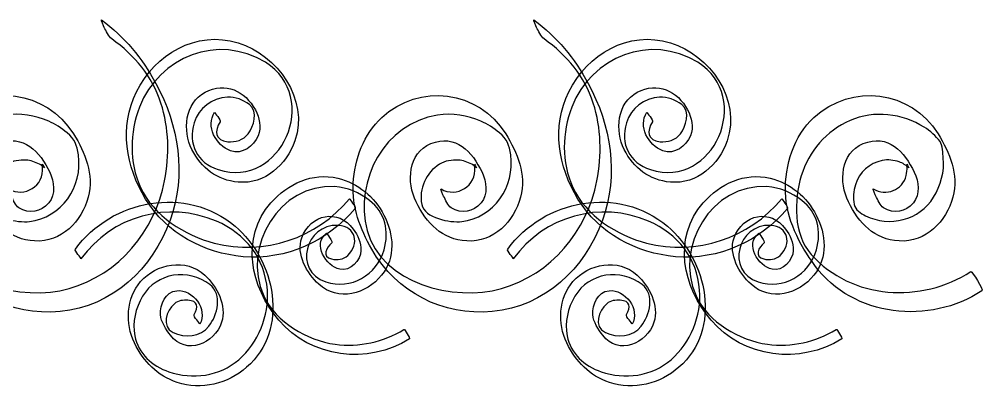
# Model space of a CAD drawing. Header units: centimetres. Extents: x -11.5 to 11.5, y -2.2 to 2.2.
# Drawn here: x 0 to 11.48, y -2.23 to 2.18 of the extents above; entities that cross this region are included whole.
import ezdxf

# ---------------------------------------------------------------- set-up
doc = ezdxf.new("R2010")
doc.units = ezdxf.units.CM
doc.header["$MEASUREMENT"] = 0
doc.layers.add('Camada 1', color=7, linetype='Continuous')

msp = doc.modelspace()

# ---------------------------------------------------------------- linework, layer by layer
at = {"layer": 'Camada 1'}
for points, knots in [([(1.10157, 1.94975), (1.37565, 1.75256), (1.58361, 1.50874), (1.68786, 1.18481), (1.68786, 1.18481), (1.78292, 0.88948), (1.79094, 0.56717), (1.7313, 0.26435), (1.7313, 0.26435), (1.61298, -0.33623), (1.18954, -0.84928), (0.59468, -1.01761), (0.59468, -1.01761), (0.0327, -1.17662), (-0.83463, -0.96136), (-1.00147, -0.32924), (-1.00147, -0.32924), (-1.1599, 0.27099), (-0.79459, 0.94589), (-0.16377, 1.04347), (-0.16377, 1.04347), (0.01038, 1.0704), (0.19064, 1.03966), (0.35159, 0.97116), (0.35159, 0.97116), (0.43128, 0.93724), (0.50418, 0.88856), (0.57093, 0.83397), (0.57093, 0.83397), (0.66446, 0.75753), (0.68748, 0.68599), (0.70489, 0.5701), (0.70489, 0.5701), (0.76141, 0.19405), (0.50304, -0.177), (0.12265, -0.22095), (0.12265, -0.22095), (-0.01806, -0.23722), (-0.31801, -0.18211), (-0.35254, -0.01711), (-0.35254, -0.01711), (-0.3912, 0.16765), (-0.29986, 0.36199), (-0.14288, 0.45972), (-0.14288, 0.45972), (-0.07549, 0.50168), (0.00613, 0.51227), (0.08368, 0.50906), (0.08368, 0.50906), (0.13935, 0.50678), (0.19245, 0.48556), (0.24111, 0.4603), (0.24111, 0.4603), (0.26217, 0.44826), (0.2818, 0.43424), (0.30003, 0.41815), (0.30003, 0.41815), (0.27376, 0.47117), (0.26608, 0.47337), (0.27701, 0.42476), (0.27701, 0.42476), (0.30334, 0.20105), (0.06071, 0.0562), (-0.12402, 0.16706), (-0.12402, 0.16706), (-0.13675, 0.17471), (-0.09666, 0.08665), (-0.09238, 0.07869), (-0.09238, 0.07869), (-0.07211, 0.04093), (-0.04214, -0.03447), (-0.00324, -0.05778), (-0.00324, -0.05778), (0.12238, -0.13319), (0.25857, -0.11408), (0.35265, 0.00064), (0.35265, 0.00064), (0.43779, 0.10444), (0.41697, 0.25287), (0.36376, 0.36423), (0.36376, 0.36423), (0.24634, 0.60998), (0.05097, 0.82397), (-0.24444, 0.70451), (-0.24444, 0.70451), (-0.51908, 0.59344), (-0.53363, 0.24088), (-0.42052, 0.01339), (-0.42052, 0.01339), (-0.294, -0.24109), (-0.11538, -0.43598), (0.18442, -0.45257), (0.18442, -0.45257), (0.50324, -0.47022), (0.74513, -0.22021), (0.82217, 0.0694), (0.82217, 0.0694), (0.89361, 0.33803), (0.78595, 0.59732), (0.6459, 0.82227), (0.6459, 0.82227), (0.32385, 1.33945), (-0.38261, 1.42846), (-0.82984, 1.01542), (-0.82984, 1.01542), (-1.04405, 0.81759), (-1.15202, 0.51885), (-1.16904, 0.23342), (-1.16904, 0.23342), (-1.18579, -0.04717), (-1.08472, -0.30988), (-0.94774, -0.54914), (-0.94774, -0.54914), (-0.6531, -1.06378), (-0.10457, -1.34527), (0.48654, -1.29153), (0.48654, -1.29153), (1.11085, -1.23478), (1.58805, -0.77826), (1.7958, -0.20653), (1.7958, -0.20653), (1.99352, 0.33748), (1.89875, 0.92239), (1.62655, 1.42108), (1.62655, 1.42108), (1.4651, 1.71682), (1.25534, 1.97709), (0.98081, 2.1746), (0.98081, 2.1746), (0.96991, 2.18243), (1.00785, 2.09472), (1.01243, 2.08623), (1.01243, 2.08623), (1.03449, 2.04519), (1.06225, 1.97806), (1.10157, 1.94975), (1.10157, 1.94975), (1.10157, 1.94975), (1.10157, 1.94975), (1.10157, 1.94975)], [0, 0, 0, 0, 0.02777778, 0.02777778, 0.02777778, 0.02777778, 0.05555556, 0.05555556, 0.05555556, 0.05555556, 0.08333333, 0.08333333, 0.08333333, 0.08333333, 0.11111111, 0.11111111, 0.11111111, 0.11111111, 0.13888889, 0.13888889, 0.13888889, 0.13888889, 0.16666667, 0.16666667, 0.16666667, 0.16666667, 0.19444444, 0.19444444, 0.19444444, 0.19444444, 0.22222222, 0.22222222, 0.22222222, 0.22222222, 0.25, 0.25, 0.25, 0.25, 0.27777778, 0.27777778, 0.27777778, 0.27777778, 0.30555556, 0.30555556, 0.30555556, 0.30555556, 0.33333333, 0.33333333, 0.33333333, 0.33333333, 0.36111111, 0.36111111, 0.36111111, 0.36111111, 0.38888889, 0.38888889, 0.38888889, 0.38888889, 0.41666667, 0.41666667, 0.41666667, 0.41666667, 0.44444444, 0.44444444, 0.44444444, 0.44444444, 0.47222222, 0.47222222, 0.47222222, 0.47222222, 0.5, 0.5, 0.5, 0.5, 0.52777778, 0.52777778, 0.52777778, 0.52777778, 0.55555556, 0.55555556, 0.55555556, 0.55555556, 0.58333333, 0.58333333, 0.58333333, 0.58333333, 0.61111111, 0.61111111, 0.61111111, 0.61111111, 0.63888889, 0.63888889, 0.63888889, 0.63888889, 0.66666667, 0.66666667, 0.66666667, 0.66666667, 0.69444444, 0.69444444, 0.69444444, 0.69444444, 0.72222222, 0.72222222, 0.72222222, 0.72222222, 0.75, 0.75, 0.75, 0.75, 0.77777778, 0.77777778, 0.77777778, 0.77777778, 0.80555556, 0.80555556, 0.80555556, 0.80555556, 0.83333333, 0.83333333, 0.83333333, 0.83333333, 0.86111111, 0.86111111, 0.86111111, 0.86111111, 0.88888889, 0.88888889, 0.88888889, 0.88888889, 0.91666667, 0.91666667, 0.91666667, 0.91666667, 0.94444444, 0.94444444, 0.94444444, 0.94444444, 1, 1, 1, 1]), ([(6.24507, 1.94975), (6.51915, 1.75256), (6.72711, 1.50874), (6.83136, 1.18481), (6.83136, 1.18481), (6.92642, 0.88948), (6.93444, 0.56717), (6.8748, 0.26435), (6.8748, 0.26435), (6.75648, -0.33623), (6.33304, -0.84928), (5.73818, -1.01761), (5.73818, -1.01761), (5.1762, -1.17662), (4.30885, -0.96136), (4.142, -0.32924), (4.142, -0.32924), (3.98359, 0.27099), (4.3489, 0.94592), (4.97972, 1.04347), (4.97972, 1.04347), (5.15387, 1.0704), (5.33413, 1.03966), (5.49508, 0.97116), (5.49508, 0.97116), (5.57477, 0.93724), (5.64767, 0.88856), (5.71442, 0.83397), (5.71442, 0.83397), (5.80795, 0.75753), (5.83097, 0.68599), (5.84838, 0.5701), (5.84838, 0.5701), (5.9049, 0.19405), (5.64653, -0.177), (5.26614, -0.22095), (5.26614, -0.22095), (5.12543, -0.23722), (4.82548, -0.18211), (4.79092, -0.01711), (4.79092, -0.01711), (4.75226, 0.16765), (4.8436, 0.36199), (5.00058, 0.45972), (5.00058, 0.45972), (5.068, 0.50168), (5.14962, 0.51227), (5.22714, 0.50906), (5.22714, 0.50906), (5.28281, 0.50678), (5.33591, 0.48556), (5.38457, 0.4603), (5.38457, 0.4603), (5.40563, 0.44826), (5.42526, 0.43424), (5.44349, 0.41815), (5.44349, 0.41815), (5.41722, 0.47117), (5.40954, 0.47337), (5.42047, 0.42476), (5.42047, 0.42476), (5.4468, 0.20103), (5.20417, 0.05622), (5.01944, 0.16706), (5.01944, 0.16706), (5.00671, 0.17471), (5.0468, 0.08665), (5.05106, 0.07869), (5.05106, 0.07869), (5.07135, 0.04093), (5.10133, -0.03447), (5.1402, -0.05778), (5.1402, -0.05778), (5.26585, -0.13319), (5.40203, -0.11408), (5.49612, 0.00064), (5.49612, 0.00064), (5.58126, 0.10444), (5.56044, 0.25287), (5.50723, 0.36423), (5.50723, 0.36423), (5.38981, 0.60998), (5.19444, 0.82397), (4.89906, 0.70451), (4.89906, 0.70451), (4.62442, 0.59346), (4.60984, 0.24088), (4.72298, 0.01339), (4.72298, 0.01339), (4.8495, -0.24109), (5.02812, -0.43598), (5.32792, -0.45257), (5.32792, -0.45257), (5.64674, -0.47022), (5.88863, -0.22021), (5.96567, 0.0694), (5.96567, 0.0694), (6.03711, 0.33803), (5.92945, 0.59732), (5.7894, 0.82227), (5.7894, 0.82227), (5.46735, 1.33945), (4.76089, 1.42846), (4.31366, 1.01542), (4.31366, 1.01542), (4.09945, 0.81759), (3.99148, 0.51885), (3.97446, 0.23342), (3.97446, 0.23342), (3.95771, -0.04717), (4.05878, -0.3099), (4.19573, -0.54914), (4.19573, -0.54914), (4.4904, -1.06378), (5.03893, -1.34527), (5.63004, -1.29153), (5.63004, -1.29153), (6.25435, -1.23478), (6.73155, -0.77826), (6.9393, -0.20653), (6.9393, -0.20653), (7.13702, 0.33748), (7.04225, 0.92239), (6.77005, 1.42108), (6.77005, 1.42108), (6.60863, 1.71675), (6.39889, 1.97702), (6.12433, 2.17456), (6.12433, 2.17456), (6.11343, 2.18239), (6.15137, 2.09468), (6.15595, 2.08619), (6.15595, 2.08619), (6.17799, 2.04519), (6.20575, 1.97806), (6.24507, 1.94975), (6.24507, 1.94975), (6.24507, 1.94975), (6.24507, 1.94975), (6.24507, 1.94975)], [0, 0, 0, 0, 0.02777778, 0.02777778, 0.02777778, 0.02777778, 0.05555556, 0.05555556, 0.05555556, 0.05555556, 0.08333333, 0.08333333, 0.08333333, 0.08333333, 0.11111111, 0.11111111, 0.11111111, 0.11111111, 0.13888889, 0.13888889, 0.13888889, 0.13888889, 0.16666667, 0.16666667, 0.16666667, 0.16666667, 0.19444444, 0.19444444, 0.19444444, 0.19444444, 0.22222222, 0.22222222, 0.22222222, 0.22222222, 0.25, 0.25, 0.25, 0.25, 0.27777778, 0.27777778, 0.27777778, 0.27777778, 0.30555556, 0.30555556, 0.30555556, 0.30555556, 0.33333333, 0.33333333, 0.33333333, 0.33333333, 0.36111111, 0.36111111, 0.36111111, 0.36111111, 0.38888889, 0.38888889, 0.38888889, 0.38888889, 0.41666667, 0.41666667, 0.41666667, 0.41666667, 0.44444444, 0.44444444, 0.44444444, 0.44444444, 0.47222222, 0.47222222, 0.47222222, 0.47222222, 0.5, 0.5, 0.5, 0.5, 0.52777778, 0.52777778, 0.52777778, 0.52777778, 0.55555556, 0.55555556, 0.55555556, 0.55555556, 0.58333333, 0.58333333, 0.58333333, 0.58333333, 0.61111111, 0.61111111, 0.61111111, 0.61111111, 0.63888889, 0.63888889, 0.63888889, 0.63888889, 0.66666667, 0.66666667, 0.66666667, 0.66666667, 0.69444444, 0.69444444, 0.69444444, 0.69444444, 0.72222222, 0.72222222, 0.72222222, 0.72222222, 0.75, 0.75, 0.75, 0.75, 0.77777778, 0.77777778, 0.77777778, 0.77777778, 0.80555556, 0.80555556, 0.80555556, 0.80555556, 0.83333333, 0.83333333, 0.83333333, 0.83333333, 0.86111111, 0.86111111, 0.86111111, 0.86111111, 0.88888889, 0.88888889, 0.88888889, 0.88888889, 0.91666667, 0.91666667, 0.91666667, 0.91666667, 0.94444444, 0.94444444, 0.94444444, 0.94444444, 1, 1, 1, 1]), ([(3.93086, 0.04925), (3.53872, -0.42356), (2.91796, -0.627), (2.32201, -0.47748), (2.32201, -0.47748), (1.97088, -0.3894), (1.59983, -0.15172), (1.44449, 0.18498), (1.44449, 0.18498), (1.30688, 0.48324), (1.31569, 0.83556), (1.43227, 1.13796), (1.43227, 1.13796), (1.66471, 1.74092), (2.37027, 2.01577), (2.93008, 1.67117), (2.93008, 1.67117), (3.5985, 1.25974), (3.11857, 0.15733), (2.36834, 0.39635), (2.36834, 0.39635), (2.11722, 0.47636), (2.00594, 0.70401), (2.08177, 0.95139), (2.08177, 0.95139), (2.13643, 1.12969), (2.29489, 1.24632), (2.47735, 1.25775), (2.47735, 1.25775), (2.57305, 1.26376), (2.66441, 1.22349), (2.73966, 1.16798), (2.73966, 1.16798), (2.85182, 1.08522), (2.78792, 0.90893), (2.7249, 0.8219), (2.7249, 0.8219), (2.66913, 0.74488), (2.57179, 0.72014), (2.48222, 0.72789), (2.48222, 0.72789), (2.33339, 0.74078), (2.31987, 0.85706), (2.39205, 0.9626), (2.39205, 0.9626), (2.40748, 0.98517), (2.32106, 1.06981), (2.32622, 1.07735), (2.32622, 1.07735), (2.21422, 0.91357), (2.34419, 0.68201), (2.51508, 0.62036), (2.51508, 0.62036), (2.65777, 0.5689), (2.78895, 0.67478), (2.84282, 0.7979), (2.84282, 0.7979), (2.88632, 0.89733), (2.85959, 1.01311), (2.81043, 1.10461), (2.81043, 1.10461), (2.68901, 1.33062), (2.45449, 1.44542), (2.21152, 1.31575), (2.21152, 1.31575), (1.96781, 1.18568), (1.94553, 0.85678), (2.0556, 0.63545), (2.0556, 0.63545), (2.16598, 0.41344), (2.35609, 0.26874), (2.60689, 0.24702), (2.60689, 0.24702), (2.92532, 0.21945), (3.18051, 0.45353), (3.27999, 0.73795), (3.27999, 0.73795), (3.45342, 1.23357), (3.07094, 1.76004), (2.60607, 1.90291), (2.60607, 1.90291), (2.10569, 2.05671), (1.61547, 1.76726), (1.39563, 1.3195), (1.39563, 1.3195), (1.19074, 0.9022), (1.27022, 0.4301), (1.50488, 0.04603), (1.50488, 0.04603), (1.75224, -0.35881), (2.20121, -0.59876), (2.66717, -0.63908), (2.66717, -0.63908), (3.17596, -0.68311), (3.67388, -0.45472), (3.99667, -0.06554), (3.99667, -0.06554), (4.01209, -0.0469), (3.92755, 0.04526), (3.93086, 0.04925), (3.93086, 0.04925), (3.93086, 0.04925), (3.93086, 0.04925), (3.93086, 0.04925)], [0, 0, 0, 0, 0.03703704, 0.03703704, 0.03703704, 0.03703704, 0.07407407, 0.07407407, 0.07407407, 0.07407407, 0.11111111, 0.11111111, 0.11111111, 0.11111111, 0.14814815, 0.14814815, 0.14814815, 0.14814815, 0.18518519, 0.18518519, 0.18518519, 0.18518519, 0.22222222, 0.22222222, 0.22222222, 0.22222222, 0.25925926, 0.25925926, 0.25925926, 0.25925926, 0.2962963, 0.2962963, 0.2962963, 0.2962963, 0.33333333, 0.33333333, 0.33333333, 0.33333333, 0.37037037, 0.37037037, 0.37037037, 0.37037037, 0.40740741, 0.40740741, 0.40740741, 0.40740741, 0.44444444, 0.44444444, 0.44444444, 0.44444444, 0.48148148, 0.48148148, 0.48148148, 0.48148148, 0.51851852, 0.51851852, 0.51851852, 0.51851852, 0.55555556, 0.55555556, 0.55555556, 0.55555556, 0.59259259, 0.59259259, 0.59259259, 0.59259259, 0.62962963, 0.62962963, 0.62962963, 0.62962963, 0.66666667, 0.66666667, 0.66666667, 0.66666667, 0.7037037, 0.7037037, 0.7037037, 0.7037037, 0.74074074, 0.74074074, 0.74074074, 0.74074074, 0.77777778, 0.77777778, 0.77777778, 0.77777778, 0.81481481, 0.81481481, 0.81481481, 0.81481481, 0.85185185, 0.85185185, 0.85185185, 0.85185185, 0.88888889, 0.88888889, 0.88888889, 0.88888889, 0.92592593, 0.92592593, 0.92592593, 0.92592593, 1, 1, 1, 1]), ([(9.07436, 0.04925), (8.68222, -0.42356), (8.06146, -0.627), (7.46551, -0.47748), (7.46551, -0.47748), (7.11438, -0.3894), (6.74333, -0.15172), (6.58799, 0.18498), (6.58799, 0.18498), (6.45038, 0.48324), (6.45919, 0.83556), (6.57577, 1.13796), (6.57577, 1.13796), (6.80821, 1.74092), (7.51377, 2.01577), (8.07358, 1.67117), (8.07358, 1.67117), (8.742, 1.25974), (8.26207, 0.15733), (7.51184, 0.39635), (7.51184, 0.39635), (7.26072, 0.47636), (7.14944, 0.70401), (7.22527, 0.95139), (7.22527, 0.95139), (7.27993, 1.12969), (7.43839, 1.24632), (7.62085, 1.25775), (7.62085, 1.25775), (7.71655, 1.26376), (7.80791, 1.22349), (7.88316, 1.16798), (7.88316, 1.16798), (7.99532, 1.08522), (7.93142, 0.90893), (7.8684, 0.8219), (7.8684, 0.8219), (7.81263, 0.74488), (7.71529, 0.72014), (7.62572, 0.72789), (7.62572, 0.72789), (7.47689, 0.74078), (7.46337, 0.85706), (7.53555, 0.9626), (7.53555, 0.9626), (7.55098, 0.98517), (7.46456, 1.06981), (7.46972, 1.07735), (7.46972, 1.07735), (7.35772, 0.91357), (7.48769, 0.68201), (7.65858, 0.62036), (7.65858, 0.62036), (7.80127, 0.5689), (7.93245, 0.67478), (7.98632, 0.7979), (7.98632, 0.7979), (8.02982, 0.89733), (8.00309, 1.01311), (7.95393, 1.10461), (7.95393, 1.10461), (7.83251, 1.33062), (7.59799, 1.44542), (7.35502, 1.31575), (7.35502, 1.31575), (7.11131, 1.18568), (7.08903, 0.85678), (7.1991, 0.63545), (7.1991, 0.63545), (7.30948, 0.41344), (7.49959, 0.26874), (7.75039, 0.24702), (7.75039, 0.24702), (8.06882, 0.21945), (8.32401, 0.45353), (8.42349, 0.73795), (8.42349, 0.73795), (8.59692, 1.23357), (8.21444, 1.76004), (7.74957, 1.90291), (7.74957, 1.90291), (7.24919, 2.05671), (6.75897, 1.76726), (6.53913, 1.3195), (6.53913, 1.3195), (6.33424, 0.9022), (6.41372, 0.4301), (6.64838, 0.04603), (6.64838, 0.04603), (6.89574, -0.35881), (7.34471, -0.59876), (7.81067, -0.63908), (7.81067, -0.63908), (8.31946, -0.68311), (8.81738, -0.45472), (9.14017, -0.06554), (9.14017, -0.06554), (9.15559, -0.0469), (9.07105, 0.04526), (9.07436, 0.04925), (9.07436, 0.04925), (9.07436, 0.04925), (9.07436, 0.04925), (9.07436, 0.04925)], [0, 0, 0, 0, 0.03703704, 0.03703704, 0.03703704, 0.03703704, 0.07407407, 0.07407407, 0.07407407, 0.07407407, 0.11111111, 0.11111111, 0.11111111, 0.11111111, 0.14814815, 0.14814815, 0.14814815, 0.14814815, 0.18518519, 0.18518519, 0.18518519, 0.18518519, 0.22222222, 0.22222222, 0.22222222, 0.22222222, 0.25925926, 0.25925926, 0.25925926, 0.25925926, 0.2962963, 0.2962963, 0.2962963, 0.2962963, 0.33333333, 0.33333333, 0.33333333, 0.33333333, 0.37037037, 0.37037037, 0.37037037, 0.37037037, 0.40740741, 0.40740741, 0.40740741, 0.40740741, 0.44444444, 0.44444444, 0.44444444, 0.44444444, 0.48148148, 0.48148148, 0.48148148, 0.48148148, 0.51851852, 0.51851852, 0.51851852, 0.51851852, 0.55555556, 0.55555556, 0.55555556, 0.55555556, 0.59259259, 0.59259259, 0.59259259, 0.59259259, 0.62962963, 0.62962963, 0.62962963, 0.62962963, 0.66666667, 0.66666667, 0.66666667, 0.66666667, 0.7037037, 0.7037037, 0.7037037, 0.7037037, 0.74074074, 0.74074074, 0.74074074, 0.74074074, 0.77777778, 0.77777778, 0.77777778, 0.77777778, 0.81481481, 0.81481481, 0.81481481, 0.81481481, 0.85185185, 0.85185185, 0.85185185, 0.85185185, 0.88888889, 0.88888889, 0.88888889, 0.88888889, 0.92592593, 0.92592593, 0.92592593, 0.92592593, 1, 1, 1, 1]), ([(11.32409, -0.81639), (10.73804, -1.19728), (9.90407, -1.15003), (9.42428, -0.61258), (9.42428, -0.61258), (9.2105, -0.37311), (9.21817, 0.03168), (9.30612, 0.32074), (9.30612, 0.32074), (9.39555, 0.61459), (9.6047, 0.85782), (9.88646, 0.97984), (9.88646, 0.97984), (10.17324, 1.10404), (10.50672, 1.06308), (10.76832, 0.90054), (10.76832, 0.90054), (10.84076, 0.85553), (10.90588, 0.79637), (10.95739, 0.72856), (10.95739, 0.72856), (10.98589, 0.69107), (10.9903, 0.58521), (10.99546, 0.53563), (10.99546, 0.53563), (11.01271, 0.37085), (10.96368, 0.208), (10.87933, 0.06806), (10.87933, 0.06806), (10.71251, -0.20872), (10.35405, -0.29389), (10.07174, -0.15255), (10.07174, -0.15255), (10.01229, -0.12281), (9.94855, -0.08453), (9.93442, -0.01708), (9.93442, -0.01708), (9.91817, 0.06058), (9.92942, 0.14082), (9.95143, 0.21589), (9.95143, 0.21589), (9.99567, 0.36673), (10.11986, 0.47201), (10.27028, 0.50471), (10.27028, 0.50471), (10.33709, 0.51924), (10.40617, 0.50738), (10.47023, 0.48746), (10.47023, 0.48746), (10.51463, 0.47368), (10.55138, 0.44656), (10.58702, 0.41824), (10.58702, 0.41824), (10.56075, 0.47126), (10.55307, 0.47346), (10.564, 0.42485), (10.564, 0.42485), (10.5662, 0.39196), (10.56289, 0.3595), (10.55405, 0.32746), (10.55405, 0.32746), (10.51492, 0.14715), (10.31299, 0.07714), (10.16297, 0.16715), (10.16297, 0.16715), (10.15024, 0.1748), (10.19033, 0.08674), (10.19459, 0.07878), (10.19459, 0.07878), (10.21488, 0.04102), (10.24486, -0.03438), (10.28373, -0.05769), (10.28373, -0.05769), (10.40938, -0.1331), (10.54556, -0.11399), (10.63965, 0.00073), (10.63965, 0.00073), (10.72479, 0.10453), (10.70397, 0.25296), (10.65076, 0.36432), (10.65076, 0.36432), (10.53334, 0.61007), (10.33797, 0.82406), (10.04259, 0.7046), (10.04259, 0.7046), (9.76795, 0.59355), (9.75337, 0.24097), (9.86651, 0.01348), (9.86651, 0.01348), (9.99303, -0.241), (10.17165, -0.43589), (10.47145, -0.45248), (10.47145, -0.45248), (10.79027, -0.47013), (11.03216, -0.22012), (11.1092, 0.06949), (11.1092, 0.06949), (11.18064, 0.33812), (11.07298, 0.59741), (10.93293, 0.82236), (10.93293, 0.82236), (10.61088, 1.33954), (9.90442, 1.42855), (9.45719, 1.01551), (9.45719, 1.01551), (9.21695, 0.79366), (9.10905, 0.4488), (9.11781, 0.129), (9.11781, 0.129), (9.12654, -0.18871), (9.28257, -0.49507), (9.46846, -0.74547), (9.46846, -0.74547), (9.92712, -1.36319), (10.83223, -1.45111), (11.4558, -1.04585), (11.4558, -1.04585), (11.47659, -1.03236), (11.33713, -0.80792), (11.32409, -0.81639), (11.32409, -0.81639), (11.32409, -0.81639), (11.32409, -0.81639), (11.32409, -0.81639)], [0, 0, 0, 0, 0.03125, 0.03125, 0.03125, 0.03125, 0.0625, 0.0625, 0.0625, 0.0625, 0.09375, 0.09375, 0.09375, 0.09375, 0.125, 0.125, 0.125, 0.125, 0.15625, 0.15625, 0.15625, 0.15625, 0.1875, 0.1875, 0.1875, 0.1875, 0.21875, 0.21875, 0.21875, 0.21875, 0.25, 0.25, 0.25, 0.25, 0.28125, 0.28125, 0.28125, 0.28125, 0.3125, 0.3125, 0.3125, 0.3125, 0.34375, 0.34375, 0.34375, 0.34375, 0.375, 0.375, 0.375, 0.375, 0.40625, 0.40625, 0.40625, 0.40625, 0.4375, 0.4375, 0.4375, 0.4375, 0.46875, 0.46875, 0.46875, 0.46875, 0.5, 0.5, 0.5, 0.5, 0.53125, 0.53125, 0.53125, 0.53125, 0.5625, 0.5625, 0.5625, 0.5625, 0.59375, 0.59375, 0.59375, 0.59375, 0.625, 0.625, 0.625, 0.625, 0.65625, 0.65625, 0.65625, 0.65625, 0.6875, 0.6875, 0.6875, 0.6875, 0.71875, 0.71875, 0.71875, 0.71875, 0.75, 0.75, 0.75, 0.75, 0.78125, 0.78125, 0.78125, 0.78125, 0.8125, 0.8125, 0.8125, 0.8125, 0.84375, 0.84375, 0.84375, 0.84375, 0.875, 0.875, 0.875, 0.875, 0.90625, 0.90625, 0.90625, 0.90625, 0.9375, 0.9375, 0.9375, 0.9375, 1, 1, 1, 1]), ([(4.57888, -1.50269), (4.33052, -1.6561), (4.04873, -1.71719), (3.75923, -1.67925), (3.75923, -1.67925), (3.42511, -1.63546), (3.05734, -1.41795), (2.911, -1.10465), (2.911, -1.10465), (2.63941, -0.5232), (3.10158, 0.23253), (3.7542, 0.19374), (3.7542, 0.19374), (3.90546, 0.18474), (4.04807, 0.12116), (4.16753, 0.03068), (4.16753, 0.03068), (4.35867, -0.1141), (4.40439, -0.33823), (4.34279, -0.55802), (4.34279, -0.55802), (4.25934, -0.85581), (3.94396, -1.0375), (3.65011, -0.93984), (3.65011, -0.93984), (3.25432, -0.80826), (3.41029, -0.24658), (3.79597, -0.26698), (3.79597, -0.26698), (4.01195, -0.27841), (4.04994, -0.49029), (3.91278, -0.62337), (3.91278, -0.62337), (3.85936, -0.6752), (3.7853, -0.68139), (3.71672, -0.66631), (3.71672, -0.66631), (3.59705, -0.63993), (3.65497, -0.52727), (3.72172, -0.47446), (3.72172, -0.47446), (3.73442, -0.46441), (3.65888, -0.35736), (3.65589, -0.35971), (3.65589, -0.35971), (3.491, -0.49015), (3.6474, -0.75127), (3.81612, -0.78844), (3.81612, -0.78844), (3.94084, -0.8159), (4.06372, -0.68308), (4.06671, -0.56555), (4.06671, -0.56555), (4.06912, -0.47202), (4.02993, -0.38526), (3.97564, -0.3102), (3.97564, -0.3102), (3.79636, -0.06242), (3.46433, -0.13203), (3.3631, -0.41458), (3.3631, -0.41458), (3.2928, -0.61074), (3.42377, -0.8358), (3.56442, -0.96576), (3.56442, -0.96576), (3.79437, -1.17822), (4.13391, -1.08342), (4.31274, -0.86003), (4.31274, -0.86003), (4.48184, -0.64876), (4.45776, -0.37158), (4.34036, -0.14536), (4.34036, -0.14536), (4.22601, 0.07493), (4.0331, 0.23408), (3.79132, 0.29303), (3.79132, 0.29303), (3.48948, 0.36664), (3.1932, 0.2258), (2.99585, 0.00141), (2.99585, 0.00141), (2.6266, -0.41851), (2.75526, -1.002), (3.08904, -1.39342), (3.08904, -1.39342), (3.47464, -1.84565), (4.14772, -1.92436), (4.64468, -1.61736), (4.64468, -1.61736), (4.65447, -1.61141), (4.58631, -1.49811), (4.57888, -1.50269), (4.57888, -1.50269), (4.57888, -1.50269), (4.57888, -1.50269), (4.57888, -1.50269)], [0, 0, 0, 0, 0.04, 0.04, 0.04, 0.04, 0.08, 0.08, 0.08, 0.08, 0.12, 0.12, 0.12, 0.12, 0.16, 0.16, 0.16, 0.16, 0.2, 0.2, 0.2, 0.2, 0.24, 0.24, 0.24, 0.24, 0.28, 0.28, 0.28, 0.28, 0.32, 0.32, 0.32, 0.32, 0.36, 0.36, 0.36, 0.36, 0.4, 0.4, 0.4, 0.4, 0.44, 0.44, 0.44, 0.44, 0.48, 0.48, 0.48, 0.48, 0.52, 0.52, 0.52, 0.52, 0.56, 0.56, 0.56, 0.56, 0.6, 0.6, 0.6, 0.6, 0.64, 0.64, 0.64, 0.64, 0.68, 0.68, 0.68, 0.68, 0.72, 0.72, 0.72, 0.72, 0.76, 0.76, 0.76, 0.76, 0.8, 0.8, 0.8, 0.8, 0.84, 0.84, 0.84, 0.84, 0.88, 0.88, 0.88, 0.88, 0.92, 0.92, 0.92, 0.92, 1, 1, 1, 1]), ([(9.72238, -1.50269), (9.47402, -1.6561), (9.19223, -1.71719), (8.90273, -1.67925), (8.90273, -1.67925), (8.56861, -1.63546), (8.20084, -1.41795), (8.0545, -1.10465), (8.0545, -1.10465), (7.78291, -0.5232), (8.24508, 0.23253), (8.8977, 0.19374), (8.8977, 0.19374), (9.04896, 0.18474), (9.19157, 0.12116), (9.31103, 0.03068), (9.31103, 0.03068), (9.50217, -0.1141), (9.54789, -0.33823), (9.48629, -0.55802), (9.48629, -0.55802), (9.40284, -0.85581), (9.08746, -1.0375), (8.79361, -0.93984), (8.79361, -0.93984), (8.39782, -0.80826), (8.55379, -0.24658), (8.93947, -0.26698), (8.93947, -0.26698), (9.15545, -0.27841), (9.19344, -0.49029), (9.05628, -0.62337), (9.05628, -0.62337), (9.00286, -0.6752), (8.9288, -0.68139), (8.86022, -0.66631), (8.86022, -0.66631), (8.74055, -0.63993), (8.79847, -0.52727), (8.86522, -0.47446), (8.86522, -0.47446), (8.87792, -0.46441), (8.80238, -0.35736), (8.79939, -0.35971), (8.79939, -0.35971), (8.6345, -0.49015), (8.7909, -0.75127), (8.95962, -0.78844), (8.95962, -0.78844), (9.08434, -0.8159), (9.20722, -0.68308), (9.21021, -0.56555), (9.21021, -0.56555), (9.21262, -0.47202), (9.17343, -0.38526), (9.11914, -0.3102), (9.11914, -0.3102), (8.93986, -0.06242), (8.60783, -0.13203), (8.5066, -0.41458), (8.5066, -0.41458), (8.4363, -0.61074), (8.56727, -0.8358), (8.70792, -0.96576), (8.70792, -0.96576), (8.93787, -1.17822), (9.27741, -1.08342), (9.45624, -0.86003), (9.45624, -0.86003), (9.62534, -0.64876), (9.60126, -0.37158), (9.48386, -0.14536), (9.48386, -0.14536), (9.36951, 0.07493), (9.1766, 0.23408), (8.93482, 0.29303), (8.93482, 0.29303), (8.63298, 0.36664), (8.3367, 0.2258), (8.13935, 0.00141), (8.13935, 0.00141), (7.7701, -0.41851), (7.89876, -1.002), (8.23254, -1.39342), (8.23254, -1.39342), (8.61814, -1.84565), (9.29122, -1.92436), (9.78818, -1.61736), (9.78818, -1.61736), (9.798, -1.61141), (9.72981, -1.49811), (9.72238, -1.50269), (9.72238, -1.50269), (9.72238, -1.50269), (9.72238, -1.50269), (9.72238, -1.50269)], [0, 0, 0, 0, 0.04, 0.04, 0.04, 0.04, 0.08, 0.08, 0.08, 0.08, 0.12, 0.12, 0.12, 0.12, 0.16, 0.16, 0.16, 0.16, 0.2, 0.2, 0.2, 0.2, 0.24, 0.24, 0.24, 0.24, 0.28, 0.28, 0.28, 0.28, 0.32, 0.32, 0.32, 0.32, 0.36, 0.36, 0.36, 0.36, 0.4, 0.4, 0.4, 0.4, 0.44, 0.44, 0.44, 0.44, 0.48, 0.48, 0.48, 0.48, 0.52, 0.52, 0.52, 0.52, 0.56, 0.56, 0.56, 0.56, 0.6, 0.6, 0.6, 0.6, 0.64, 0.64, 0.64, 0.64, 0.68, 0.68, 0.68, 0.68, 0.72, 0.72, 0.72, 0.72, 0.76, 0.76, 0.76, 0.76, 0.8, 0.8, 0.8, 0.8, 0.84, 0.84, 0.84, 0.84, 0.88, 0.88, 0.88, 0.88, 0.92, 0.92, 0.92, 0.92, 1, 1, 1, 1]), ([(0.73565, -0.66399), (1.10371, -0.15678), (1.76917, 0.03078), (2.34646, -0.21671), (2.34646, -0.21671), (2.69328, -0.36541), (2.92489, -0.65515), (2.9532, -1.03586), (2.9532, -1.03586), (2.97606, -1.34386), (2.84536, -1.66094), (2.61337, -1.86329), (2.61337, -1.86329), (2.38636, -2.06136), (2.06063, -2.10343), (1.78152, -2.00749), (1.78152, -2.00749), (1.58224, -1.93899), (1.41843, -1.79191), (1.37613, -1.58), (1.37613, -1.58), (1.34361, -1.41712), (1.3856, -1.25017), (1.46858, -1.10949), (1.46858, -1.10949), (1.63543, -0.82654), (2.01645, -0.77543), (2.26879, -0.96976), (2.26879, -0.96976), (2.42354, -1.08893), (2.36049, -1.33343), (2.25866, -1.46355), (2.25866, -1.46355), (2.15701, -1.59341), (1.97024, -1.60849), (1.83133, -1.53925), (1.83133, -1.53925), (1.68713, -1.46739), (1.75135, -1.28115), (1.84723, -1.19781), (1.84723, -1.19781), (1.89139, -1.15942), (1.95341, -1.15344), (2.00873, -1.15667), (2.00873, -1.15667), (2.12888, -1.16368), (2.13345, -1.23753), (2.08303, -1.32701), (2.08303, -1.32701), (2.06824, -1.35326), (2.15513, -1.43067), (2.14886, -1.44176), (2.14886, -1.44176), (2.24895, -1.26415), (2.06808, -1.02472), (1.87499, -1.04319), (1.87499, -1.04319), (1.73704, -1.05637), (1.67631, -1.20752), (1.68277, -1.32709), (1.68277, -1.32709), (1.68753, -1.41491), (1.74865, -1.50566), (1.79995, -1.57339), (1.79995, -1.57339), (1.98585, -1.81898), (2.32674, -1.66949), (2.40902, -1.41924), (2.40902, -1.41924), (2.47429, -1.22072), (2.3529, -0.98966), (2.20844, -0.8574), (2.20844, -0.8574), (1.98563, -0.65338), (1.63099, -0.72087), (1.44562, -0.93442), (1.44562, -0.93442), (1.27412, -1.13198), (1.26102, -1.43628), (1.37215, -1.66459), (1.37215, -1.66459), (1.48126, -1.88877), (1.64152, -2.05152), (1.88147, -2.13396), (1.88147, -2.13396), (2.16645, -2.23194), (2.48403, -2.14841), (2.70657, -1.95428), (2.70657, -1.95428), (3.22396, -1.5029), (3.04534, -0.67719), (2.56944, -0.2764), (2.56944, -0.2764), (1.99095, 0.21078), (1.09949, 0.04279), (0.66989, -0.54926), (0.66989, -0.54926), (0.65431, -0.57061), (0.7403, -0.65758), (0.73565, -0.66399), (0.73565, -0.66399), (0.73565, -0.66399), (0.73565, -0.66399), (0.73565, -0.66399)], [0, 0, 0, 0, 0.03703704, 0.03703704, 0.03703704, 0.03703704, 0.07407407, 0.07407407, 0.07407407, 0.07407407, 0.11111111, 0.11111111, 0.11111111, 0.11111111, 0.14814815, 0.14814815, 0.14814815, 0.14814815, 0.18518519, 0.18518519, 0.18518519, 0.18518519, 0.22222222, 0.22222222, 0.22222222, 0.22222222, 0.25925926, 0.25925926, 0.25925926, 0.25925926, 0.2962963, 0.2962963, 0.2962963, 0.2962963, 0.33333333, 0.33333333, 0.33333333, 0.33333333, 0.37037037, 0.37037037, 0.37037037, 0.37037037, 0.40740741, 0.40740741, 0.40740741, 0.40740741, 0.44444444, 0.44444444, 0.44444444, 0.44444444, 0.48148148, 0.48148148, 0.48148148, 0.48148148, 0.51851852, 0.51851852, 0.51851852, 0.51851852, 0.55555556, 0.55555556, 0.55555556, 0.55555556, 0.59259259, 0.59259259, 0.59259259, 0.59259259, 0.62962963, 0.62962963, 0.62962963, 0.62962963, 0.66666667, 0.66666667, 0.66666667, 0.66666667, 0.7037037, 0.7037037, 0.7037037, 0.7037037, 0.74074074, 0.74074074, 0.74074074, 0.74074074, 0.77777778, 0.77777778, 0.77777778, 0.77777778, 0.81481481, 0.81481481, 0.81481481, 0.81481481, 0.85185185, 0.85185185, 0.85185185, 0.85185185, 0.88888889, 0.88888889, 0.88888889, 0.88888889, 0.92592593, 0.92592593, 0.92592593, 0.92592593, 1, 1, 1, 1]), ([(5.87915, -0.66399), (6.24721, -0.15678), (6.91267, 0.03078), (7.48996, -0.21671), (7.48996, -0.21671), (7.83678, -0.36541), (8.06839, -0.65515), (8.0967, -1.03586), (8.0967, -1.03586), (8.11956, -1.34386), (7.98886, -1.66094), (7.75687, -1.86329), (7.75687, -1.86329), (7.52986, -2.06136), (7.20413, -2.10343), (6.92502, -2.00749), (6.92502, -2.00749), (6.72574, -1.93899), (6.56193, -1.79191), (6.51963, -1.58), (6.51963, -1.58), (6.48711, -1.41712), (6.5291, -1.25017), (6.61208, -1.10949), (6.61208, -1.10949), (6.77893, -0.82654), (7.15995, -0.77543), (7.41229, -0.96976), (7.41229, -0.96976), (7.56704, -1.08893), (7.50399, -1.33343), (7.40216, -1.46355), (7.40216, -1.46355), (7.30051, -1.59341), (7.11374, -1.60849), (6.97483, -1.53925), (6.97483, -1.53925), (6.83063, -1.46739), (6.89485, -1.28115), (6.99073, -1.19781), (6.99073, -1.19781), (7.03489, -1.15942), (7.09691, -1.15344), (7.15223, -1.15667), (7.15223, -1.15667), (7.27238, -1.16368), (7.27695, -1.23753), (7.22653, -1.32701), (7.22653, -1.32701), (7.21174, -1.35326), (7.29863, -1.43067), (7.29236, -1.44176), (7.29236, -1.44176), (7.39245, -1.26415), (7.21158, -1.02472), (7.01849, -1.04319), (7.01849, -1.04319), (6.88054, -1.05637), (6.81981, -1.20752), (6.82627, -1.32709), (6.82627, -1.32709), (6.83103, -1.41491), (6.89215, -1.50566), (6.94345, -1.57339), (6.94345, -1.57339), (7.12935, -1.81898), (7.47024, -1.66949), (7.55252, -1.41924), (7.55252, -1.41924), (7.61779, -1.22072), (7.4964, -0.98966), (7.35194, -0.8574), (7.35194, -0.8574), (7.12913, -0.65338), (6.77449, -0.72087), (6.58912, -0.93442), (6.58912, -0.93442), (6.41762, -1.13198), (6.40452, -1.43628), (6.51565, -1.66459), (6.51565, -1.66459), (6.62476, -1.88877), (6.78502, -2.05152), (7.02497, -2.13396), (7.02497, -2.13396), (7.30995, -2.23194), (7.62753, -2.14841), (7.85007, -1.95428), (7.85007, -1.95428), (8.36746, -1.5029), (8.18884, -0.67719), (7.71294, -0.2764), (7.71294, -0.2764), (7.13445, 0.21078), (6.24299, 0.04279), (5.81339, -0.54926), (5.81339, -0.54926), (5.79781, -0.57061), (5.8838, -0.65758), (5.87915, -0.66399), (5.87915, -0.66399), (5.87915, -0.66399), (5.87915, -0.66399), (5.87915, -0.66399)], [0, 0, 0, 0, 0.03703704, 0.03703704, 0.03703704, 0.03703704, 0.07407407, 0.07407407, 0.07407407, 0.07407407, 0.11111111, 0.11111111, 0.11111111, 0.11111111, 0.14814815, 0.14814815, 0.14814815, 0.14814815, 0.18518519, 0.18518519, 0.18518519, 0.18518519, 0.22222222, 0.22222222, 0.22222222, 0.22222222, 0.25925926, 0.25925926, 0.25925926, 0.25925926, 0.2962963, 0.2962963, 0.2962963, 0.2962963, 0.33333333, 0.33333333, 0.33333333, 0.33333333, 0.37037037, 0.37037037, 0.37037037, 0.37037037, 0.40740741, 0.40740741, 0.40740741, 0.40740741, 0.44444444, 0.44444444, 0.44444444, 0.44444444, 0.48148148, 0.48148148, 0.48148148, 0.48148148, 0.51851852, 0.51851852, 0.51851852, 0.51851852, 0.55555556, 0.55555556, 0.55555556, 0.55555556, 0.59259259, 0.59259259, 0.59259259, 0.59259259, 0.62962963, 0.62962963, 0.62962963, 0.62962963, 0.66666667, 0.66666667, 0.66666667, 0.66666667, 0.7037037, 0.7037037, 0.7037037, 0.7037037, 0.74074074, 0.74074074, 0.74074074, 0.74074074, 0.77777778, 0.77777778, 0.77777778, 0.77777778, 0.81481481, 0.81481481, 0.81481481, 0.81481481, 0.85185185, 0.85185185, 0.85185185, 0.85185185, 0.88888889, 0.88888889, 0.88888889, 0.88888889, 0.92592593, 0.92592593, 0.92592593, 0.92592593, 1, 1, 1, 1])]:
    msp.add_open_spline(points, degree=3, knots=knots, dxfattribs=at)

doc.saveas('drawing.dxf')
